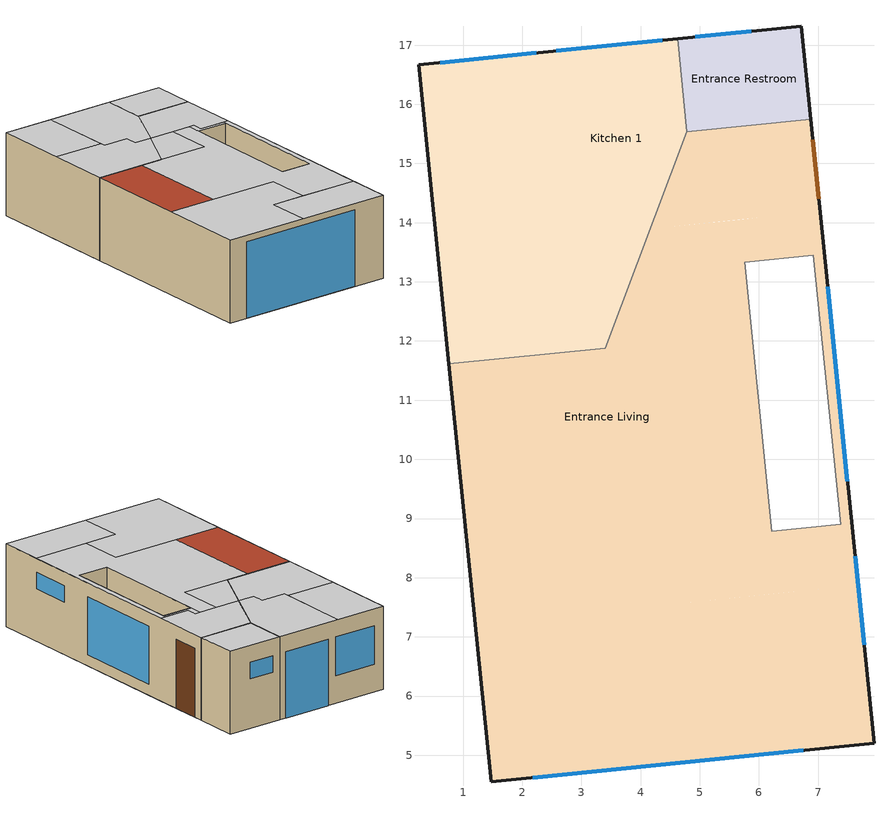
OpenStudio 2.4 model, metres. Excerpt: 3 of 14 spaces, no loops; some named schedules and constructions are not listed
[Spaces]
Entrance Living
 floor to Base Living (Enterance Interior Floor): 6.95,14.98 7.11,13.47 5.76,13.33 5.68,14.05 6.04,14.09 5.96,14.88 z1.27; 5.68,14.05 6.33,7.73 2.95,7.39 2.65,10.31 0.91,10.13 0.76,11.61 3.4,11.88 4.16,13.9 z1.27
 floor to Base Utility (Enterance Interior Floor): 2.65,10.31 3.22,4.72 1.48,4.55 0.91,10.13 z1.27
 floor to Base Child Room (Enterance Interior Floor): 7.67,7.87 7.94,5.2 3.22,4.72 2.95,7.39 z1.27
 floor to Base Mamad (Enterance Interior Floor): 4.78,15.54 6.87,15.75 6.95,14.98 5.96,14.88 6.04,14.09 4.16,13.9 z1.27
 floor to Base Living: 7.11,13.47 7.67,7.87 6.33,7.73 6.22,8.78 7.38,8.9 6.92,13.45 z1.27
 wall outside (Light Steel Frame Exterior Wall): 0.76,11.61 1.48,4.55 7.94,5.2 6.87,15.75 z1.27:4.27
 wall to Entrance Restroom (Light Steel Frame Internal Wall): 6.87,15.75 4.78,15.54 z1.27:4.27
 wall adiabatic (Air Wall): 6.92,13.45 5.76,13.33 / 6.92,13.45 7.38,8.9 6.22,8.78 5.76,13.33 / 4.78,15.54 3.4,11.88 0.76,11.61 z1.27:4.27
 window (Halonit Windows): 7.49,9.63 7.16,12.92 z1.67:3.77; 7.78,6.87 7.62,8.36 z3.17:3.77; 2.17,4.62 6.75,5.08 z1.29:4.05
 door (Exterior Door): 7.01,14.41 6.91,15.4 z1.27:3.77
 ceiling to Boys Room (Enterance Interior Ceiling): 1.48,4.55 4.56,4.86 4.4,6.47 5.64,6.6 5.48,8.19 1.15,7.75 z4.27
 ceiling to Yaels Room (Enterance Interior Ceiling): 7.94,5.2 7.78,6.82 4.4,6.47 4.56,4.86 z4.27
 ceiling to 2nd Living (Enterance Interior Ceiling): 6.92,13.45 6.91,13.56 5.95,13.47 5.91,13.84 5.71,13.82 5.76,13.33 z4.27; 5.64,6.6 7.78,6.82 7.09,13.58 6.91,13.56 7.38,8.9 6.22,8.78 5.71,13.82 5.02,13.75 5.19,12.06 2.55,11.79 2.94,7.93 5.48,8.19 z4.27
 ceiling to Perents (Enterance Interior Ceiling): 7.09,13.58 6.87,15.75 4.78,15.54 4.07,13.66 5.91,13.84 5.95,13.47 z4.27
 ceiling to 2nd Main Bath (Enterance Interior Ceiling): 3.4,11.88 5.19,12.06 5.02,13.75 4.07,13.66 z4.27
 roof outside (2nd Floor Roof Ceiling): 1.15,7.75 2.94,7.93 2.55,11.79 0.76,11.61 z4.27
Entrance Restroom
 floor to Base Mamad (Enterance Interior Floor): 4.62,17.11 6.71,17.32 6.87,15.75 4.78,15.54 z1.27
 wall outside (Light Steel Frame Exterior Wall): 6.87,15.75 6.71,17.32 4.62,17.11 z1.27:4.27
 wall to Kitchen 1 (Light Steel Frame Internal Wall): 4.62,17.11 4.78,15.54 z1.27:4.27
 window (Halonit Windows): 5.87,17.24 4.92,17.14 z3.07:3.67
 ceiling to Perents (Enterance Interior Ceiling): 6.87,15.75 6.71,17.32 4.62,17.11 4.78,15.54 z4.27
Kitchen 1
 floor to Base Living (Enterance Interior Floor): 4.16,13.9 3.4,11.88 0.76,11.61 0.56,13.53 z1.27
 floor to Base Mamad (Enterance Interior Floor): 4.62,17.11 4.78,15.54 4.16,13.9 2.65,13.74 2.34,16.88 z1.27
 floor to Base Bath (Enterance Interior Floor): 2.34,16.88 2.65,13.74 0.56,13.53 0.25,16.67 z1.27
 wall outside (Light Steel Frame Exterior Wall): 4.62,17.11 0.25,16.67 0.76,11.61 z1.27:4.27
 wall adiabatic (Air Wall): 0.76,11.61 3.4,11.88 4.78,15.54 z1.27:4.27
 window (Halonit Windows): 2.24,16.87 0.61,16.7 z2.27:3.67; 4.36,17.08 2.57,16.9 z1.27:3.67
 ceiling to 2nd Main Bath (Enterance Interior Ceiling): 0.76,11.61 3.4,11.88 4.07,13.66 3.42,13.59 3.38,14.04 2.43,13.94 2.41,14.14 0.52,13.95 z4.27
 ceiling to 2nd Perents Bath (Enterance Interior Ceiling): 0.52,13.95 2.41,14.14 2.14,16.86 0.25,16.67 z4.27
 ceiling to Perents (Enterance Interior Ceiling): 3.42,13.59 4.07,13.66 4.78,15.54 4.62,17.11 2.14,16.86 2.43,13.94 3.38,14.04 z4.27
[Schedule:Rule]
Name | Schedule Ruleset | Rule Order | Day Schedule | Apply Saturday | Apply Friday | Date Specification Type | Start Month | Start Day | End Month | End Day | Apply Thursday | Apply Tuesday | Apply Monday | Apply Sunday | Apply Wednesday
BLO  Rule Saturday | Basement Living Occupency | 1 | BLO Saturday | Yes
BLO  Rule Friday in our house | Basement Living Occupency | 2 | BLO Friday in our house |  | Yes | DateRange | 3 | 13 | 3 | 13
BLO  Rule Thersday | Basement Living Occupency | 3 | BLO Thersday |  | No |  |  |  |  |  | Yes
BLO  Rule Tuesday | Basement Living Occupency | 4 | BLO Tuesday |  |  |  |  |  |  |  | No | Yes
BLO  Rule Monday | Basement Living Occupency | 5 | BLO Monday |  |  |  |  |  |  |  |  | No | Yes
BLO  Rule Sunday and Wendsday | Basement Living Occupency | 6 | BLO Sunday and Wendsday | No |  |  |  |  |  |  |  |  |  | Yes | Yes
BLO  Rule Summer DDY | Basement Living Occupency | 7 | BLO Saturday 1 |  | Yes | DateRange | 3 | 27 | 3 | 27
BLO  Rule Friday in our house3 | Basement Living Occupency | 8 | BLO Saturday 2 |  | Yes | DateRange | 4 | 10 | 4 | 10
BLO  Rule Friday in our house4 | Basement Living Occupency | 9 | BLO Saturday 3 |  | Yes | DateRange | 4 | 24 | 4 | 24
BLO  Rule Friday in our house5 | Basement Living Occupency | 10 | BLO Saturday 4 |  | Yes | DateRange | 5 | 8 | 5 | 8
BLO  Rule Friday in our house6 | Basement Living Occupency | 11 | BLO Saturday 5 |  | Yes | DateRange | 5 | 22 | 5 | 22
BLO  Rule Friday in our house7 | Basement Living Occupency | 12 | BLO Saturday 6 |  | Yes | DateRange | 6 | 12 | 6 | 12
BLO  Rule Friday in our house8 | Basement Living Occupency | 13 | BLO Saturday 7 |  | Yes | DateRange | 10 | 2 | 10 | 2
BLO  Rule Friday in our house9 | Basement Living Occupency | 14 | BLO Saturday 8 |  | Yes | DateRange | 10 | 16 | 10 | 16
BLO  Rule Friday in our house10 | Basement Living Occupency | 15 | BLO Saturday 9 |  | Yes | DateRange | 10 | 30 | 10 | 30
ELO Vacance 3 | Basement Room Occupency | 0 | Vacance Day Occ 3 | Yes | Yes | DateRange | 8 | 20 | 8 | 27 | Yes | Yes | Yes | Yes | Yes
BRO  Rule Saturday | Basement Room Occupency | 1 | BRO Saturday | Yes
BRO  Rule Friday in our house | Basement Room Occupency | 2 | BRO Friday in our house |  | Yes | DateRange | 3 | 13 | 3 | 13
BRO  Rule Thersday | Basement Room Occupency | 3 | BRO Thersday |  | No |  |  |  |  |  | Yes
BRO  Rule Tuesday | Basement Room Occupency | 4 | BRO Tuesday |  |  |  |  |  |  |  | No | Yes
BRO  Rule Monday | Basement Room Occupency | 5 | BRO Monday |  |  |  |  |  |  |  |  | No | Yes
BRO  Rule Sunday and Wendsday | Basement Room Occupency | 6 | BRO Sunday and Wendsday | No |  |  |  |  |  |  |  |  |  | Yes | Yes
BRO  Rule Summer DDY | Basement Room Occupency | 7 | BRO Saturday 1 |  | Yes | DateRange | 3 | 27 | 3 | 27
BRO  Rule Friday in our house3 | Basement Room Occupency | 8 | BRO Saturday 2 |  | Yes | DateRange | 4 | 10 | 4 | 10
BRO  Rule Friday in our house4 | Basement Room Occupency | 9 | BRO Saturday 3 |  | Yes | DateRange | 4 | 24 | 4 | 24
BRO  Rule Friday in our house5 | Basement Room Occupency | 10 | BRO Saturday 4 |  | Yes | DateRange | 5 | 8 | 5 | 8
BRO  Rule Friday in our house6 | Basement Room Occupency | 11 | BRO Saturday 5 |  | Yes | DateRange | 5 | 22 | 5 | 22
BRO  Rule Friday in our house7 | Basement Room Occupency | 12 | BRO Saturday 6 |  | Yes | DateRange | 6 | 12 | 6 | 12
BRO  Rule Friday in our house8 | Basement Room Occupency | 13 | BRO Saturday 7 |  | Yes | DateRange | 10 | 2 | 10 | 2
BRO  Rule Friday in our house9 | Basement Room Occupency | 14 | BRO Saturday 8 |  | Yes | DateRange | 10 | 16 | 10 | 16
BRO  Rule Friday in our house10 | Basement Room Occupency | 15 | BRO Saturday 9 |  | Yes | DateRange | 10 | 30 | 10 | 30
ELO Vacance 4 | Boys Room Occupency | 0 | Vacance Day Occ 4 | Yes | Yes | DateRange | 8 | 20 | 8 | 27 | Yes | Yes | Yes | Yes | Yes
BRO  Rule Saturday 1 | Boys Room Occupency | 1 | BRO Saturday 10 | Yes
BRO  Rule Friday in our house 1 | Boys Room Occupency | 2 | BRO Friday in our house 1 |  | Yes | DateRange | 3 | 13 | 3 | 13
BRO  Rule Thersday 1 | Boys Room Occupency | 3 | BRO Thersday 1 |  | No |  |  |  |  |  | Yes
BRO  Rule Tuesday 1 | Boys Room Occupency | 4 | BRO Tuesday 1 |  |  |  |  |  |  |  | No | Yes
BRO  Rule Monday 1 | Boys Room Occupency | 5 | BRO Monday 1 |  |  |  |  |  |  |  |  | No | Yes
BRO  Rule Sunday and Wendsday 1 | Boys Room Occupency | 6 | BRO Sunday and Wendsday 1 | No |  |  |  |  |  |  |  |  |  | Yes | Yes
BRO  Rule Summer DDY 1 | Boys Room Occupency | 7 | BRO Saturday 11 |  | Yes | DateRange | 3 | 27 | 3 | 27
BRO  Rule Friday in our house3 1 | Boys Room Occupency | 8 | BRO Saturday 12 |  | Yes | DateRange | 4 | 10 | 4 | 10
BRO  Rule Friday in our house4 1 | Boys Room Occupency | 9 | BRO Saturday 13 |  | Yes | DateRange | 4 | 24 | 4 | 24
BRO  Rule Friday in our house5 1 | Boys Room Occupency | 10 | BRO Saturday 14 |  | Yes | DateRange | 5 | 8 | 5 | 8
BRO  Rule Friday in our house6 1 | Boys Room Occupency | 11 | BRO Saturday 15 |  | Yes | DateRange | 5 | 22 | 5 | 22
BRO  Rule Friday in our house7 1 | Boys Room Occupency | 12 | BRO Saturday 16 |  | Yes | DateRange | 6 | 12 | 6 | 12
BRO  Rule Friday in our house8 1 | Boys Room Occupency | 13 | BRO Saturday 17 |  | Yes | DateRange | 10 | 2 | 10 | 2
BRO  Rule Friday in our house9 1 | Boys Room Occupency | 14 | BRO Saturday 18 |  | Yes | DateRange | 10 | 16 | 10 | 16
BRO  Rule Friday in our house10 1 | Boys Room Occupency | 15 | BRO Saturday 19 |  | Yes | DateRange | 10 | 30 | 10 | 30
ELO Vacance 5 | Entrance Living Occupency | 0 | Vacance Day Occ 5 | Yes | Yes | DateRange | 8 | 20 | 8 | 27 | Yes | Yes | Yes | Yes | Yes
ELO  Rule Saturday | Entrance Living Occupency | 1 | ELO Saturday | Yes
ELO  Rule Friday AOH | Entrance Living Occupency | 2 | ELO Friday AOH |  | Yes | DateRange | 3 | 13 | 3 | 13
ELO  Rule Thursday | Entrance Living Occupency | 3 | ELO Thursday |  | No |  |  |  |  |  | Yes
ELO  Rule Tuesday | Entrance Living Occupency | 4 | ELO Tuesday |  |  |  |  |  |  |  | No | Yes
ELO  Rule Monday | Entrance Living Occupency | 5 | ELO Monday |  |  |  |  |  |  |  |  | No | Yes
ELO  Rule Sun & Wend | Entrance Living Occupency | 6 | ELO Sun & Wend | No |  |  |  |  |  |  |  |  |  | Yes | Yes
ELO  Rule Summer DDY | Entrance Living Occupency | 7 | ELO Saturday 1 |  | Yes | DateRange | 3 | 27 | 3 | 27
ELO  Rule Friday AOH3 | Entrance Living Occupency | 8 | ELO Saturday 2 |  | Yes | DateRange | 4 | 10 | 4 | 10
ELO  Rule Friday AOH4 | Entrance Living Occupency | 9 | ELO Saturday 3 |  | Yes | DateRange | 4 | 24 | 4 | 24
ELO  Rule Friday AOH5 | Entrance Living Occupency | 10 | ELO Saturday 4 |  | Yes | DateRange | 5 | 8 | 5 | 8
ELO  Rule Friday AOH6 | Entrance Living Occupency | 11 | ELO Saturday 5 |  | Yes | DateRange | 5 | 22 | 5 | 22
ELO  Rule Friday AOH7 | Entrance Living Occupency | 12 | ELO Saturday 6 |  | Yes | DateRange | 6 | 12 | 6 | 12
ELO  Rule Friday AOH8 | Entrance Living Occupency | 13 | ELO Saturday 7 |  | Yes | DateRange | 10 | 2 | 10 | 2
ELO  Rule Friday AOH9 | Entrance Living Occupency | 14 | ELO Saturday 8 |  | Yes | DateRange | 10 | 16 | 10 | 16
ELO  Rule Friday AOH10 | Entrance Living Occupency | 15 | ELO Saturday 9 |  | Yes | DateRange | 10 | 30 | 10 | 30
ELO Vacance 6 | Kitchen Occupency | 0 | Vacance Day Occ 6 | Yes | Yes | DateRange | 8 | 20 | 8 | 27 | Yes | Yes | Yes | Yes | Yes
KO  Rule Saturday | Kitchen Occupency | 1 | KO Saturday | Yes
KO  Rule Friday in our house | Kitchen Occupency | 2 | KO Friday in our house |  | Yes | DateRange | 3 | 13 | 3 | 13
KO  Rule Thersday | Kitchen Occupency | 3 | KO Thersday |  | No |  |  |  |  |  | Yes
KO  Rule Tuesday | Kitchen Occupency | 4 | KO Tuesday |  |  |  |  |  |  |  | No | Yes
KO  Rule Monday | Kitchen Occupency | 5 | KO Monday |  |  |  |  |  |  |  |  | No | Yes
KO  Rule Sunday and Wendsday | Kitchen Occupency | 6 | KO Sunday and Wendsday | No |  |  |  |  |  |  |  |  |  | Yes | Yes
KO  Rule Summer DDY | Kitchen Occupency | 7 | KO Saturday 1 |  | Yes | DateRange | 3 | 27 | 3 | 27
KO  Rule Friday in our house3 | Kitchen Occupency | 8 | KO Saturday 2 |  | Yes | DateRange | 4 | 10 | 4 | 10
KO  Rule Friday in our house4 | Kitchen Occupency | 9 | KO Saturday 3 |  | Yes | DateRange | 4 | 24 | 4 | 24
KO  Rule Friday in our house5 | Kitchen Occupency | 10 | KO Saturday 4 |  | Yes | DateRange | 5 | 8 | 5 | 8
KO  Rule Friday in our house6 | Kitchen Occupency | 11 | KO Saturday 5 |  | Yes | DateRange | 5 | 22 | 5 | 22
KO  Rule Friday in our house7 | Kitchen Occupency | 12 | KO Saturday 6 |  | Yes | DateRange | 6 | 12 | 6 | 12
KO  Rule Friday in our house8 | Kitchen Occupency | 13 | KO Saturday 7 |  | Yes | DateRange | 10 | 2 | 10 | 2
KO  Rule Friday in our house9 | Kitchen Occupency | 14 | KO Saturday 8 |  | Yes | DateRange | 10 | 16 | 10 | 16
KO  Rule Friday in our house10 | Kitchen Occupency | 15 | KO Saturday 9 |  | Yes | DateRange | 10 | 30 | 10 | 30
ELO Vacance 7 | Main Bath Occupency | 0 | Vacance Day Occ 7 | Yes | Yes | DateRange | 8 | 20 | 8 | 27 | Yes | Yes | Yes | Yes | Yes
MBO  Rule Saturday | Main Bath Occupency | 1 | MBO Saturday | Yes
MBO  Rule Friday in our house | Main Bath Occupency | 2 | MBO Friday in our house |  | Yes | DateRange | 3 | 13 | 3 | 13
MBO  Rule Thersday | Main Bath Occupency | 3 | MBO Thersday |  | No |  |  |  |  |  | Yes
MBO  Rule Tuesday | Main Bath Occupency | 4 | MBO Tuesday |  |  |  |  |  |  |  | No | Yes
MBO  Rule Monday | Main Bath Occupency | 5 | MBO Monday |  |  |  |  |  |  |  |  | No | Yes
MBO  Rule Sunday and Wendsday | Main Bath Occupency | 6 | MBO Sunday and Wendsday | No |  |  |  |  |  |  |  |  |  | Yes | Yes
MBO  Rule Summer DDY | Main Bath Occupency | 7 | MBO Saturday 1 |  | Yes | DateRange | 3 | 27 | 3 | 27
MBO  Rule Friday in our house3 | Main Bath Occupency | 8 | MBO Saturday 2 |  | Yes | DateRange | 4 | 10 | 4 | 10
MBO  Rule Friday in our house4 | Main Bath Occupency | 9 | MBO Saturday 3 |  | Yes | DateRange | 4 | 24 | 4 | 24
MBO  Rule Friday in our house5 | Main Bath Occupency | 10 | MBO Saturday 4 |  | Yes | DateRange | 5 | 8 | 5 | 8
MBO  Rule Friday in our house6 | Main Bath Occupency | 11 | MBO Saturday 5 |  | Yes | DateRange | 5 | 22 | 5 | 22
MBO  Rule Friday in our house7 | Main Bath Occupency | 12 | MBO Saturday 6 |  | Yes | DateRange | 6 | 12 | 6 | 12
MBO  Rule Friday in our house8 | Main Bath Occupency | 13 | MBO Saturday 7 |  | Yes | DateRange | 10 | 2 | 10 | 2
MBO  Rule Friday in our house9 | Main Bath Occupency | 14 | MBO Saturday 8 |  | Yes | DateRange | 10 | 16 | 10 | 16
MBO  Rule Friday in our house10 | Main Bath Occupency | 15 | MBO Saturday 9 |  | Yes | DateRange | 10 | 30 | 10 | 30
ELO Vacance 8 | Mamad Occupency | 0 | Vacance Day Occ 8 | Yes | Yes | DateRange | 8 | 20 | 8 | 27 | Yes | Yes | Yes | Yes | Yes
MO  Rule Saturday | Mamad Occupency | 1 | MO Saturday | Yes
MO  Rule Friday in our house | Mamad Occupency | 2 | MO Friday in our house |  | Yes | DateRange | 3 | 13 | 3 | 13
MO  Rule Thersday | Mamad Occupency | 3 | MO Thersday |  | No |  |  |  |  |  | Yes
MO  Rule Tuesday | Mamad Occupency | 4 | MO Tuesday |  |  |  |  |  |  |  | No | Yes
MO  Rule Monday | Mamad Occupency | 5 | MO Monday |  |  |  |  |  |  |  |  | No | Yes
MO  Rule Sunday and Wendsday | Mamad Occupency | 6 | MO Sunday and Wendsday | No |  |  |  |  |  |  |  |  |  | Yes | Yes
MO  Rule Summer DDY | Mamad Occupency | 7 | MO Saturday 1 |  | Yes | DateRange | 3 | 27 | 3 | 27
MO  Rule Friday in our house3 | Mamad Occupency | 8 | MO Saturday 2 |  | Yes | DateRange | 4 | 10 | 4 | 10
MO  Rule Friday in our house4 | Mamad Occupency | 9 | MO Saturday 3 |  | Yes | DateRange | 4 | 24 | 4 | 24
MO  Rule Friday in our house5 | Mamad Occupency | 10 | MO Saturday 4 |  | Yes | DateRange | 5 | 8 | 5 | 8
MO  Rule Friday in our house6 | Mamad Occupency | 11 | MO Saturday 5 |  | Yes | DateRange | 5 | 22 | 5 | 22
MO  Rule Friday in our house7 | Mamad Occupency | 12 | MO Saturday 6 |  | Yes | DateRange | 6 | 12 | 6 | 12
MO  Rule Friday in our house8 | Mamad Occupency | 13 | MO Saturday 7 |  | Yes | DateRange | 10 | 2 | 10 | 2
MO  Rule Friday in our house9 | Mamad Occupency | 14 | MO Saturday 8 |  | Yes | DateRange | 10 | 16 | 10 | 16
MO  Rule Friday in our house10 | Mamad Occupency | 15 | MO Saturday 9 |  | Yes | DateRange | 10 | 30 | 10 | 30
ELO Vacance 9 | Parents Bath Occupency | 0 | Vacance Day Occ 9 | Yes | Yes | DateRange | 8 | 20 | 8 | 27 | Yes | Yes | Yes | Yes | Yes
PBO  Rule Saturday | Parents Bath Occupency | 1 | PBO Saturday | Yes
PBO  Rule Friday in our house | Parents Bath Occupency | 2 | PBO Friday in our house |  | Yes | DateRange | 3 | 13 | 3 | 13
PBO  Rule Thersday | Parents Bath Occupency | 3 | PBO Thersday |  | No |  |  |  |  |  | Yes
PBO  Rule Tuesday | Parents Bath Occupency | 4 | PBO Tuesday |  |  |  |  |  |  |  | No | Yes
PBO  Rule Monday | Parents Bath Occupency | 5 | PBO Monday |  |  |  |  |  |  |  |  | No | Yes
PBO  Rule Sunday and Wendsday | Parents Bath Occupency | 6 | PBO Sunday and Wendsday | No |  |  |  |  |  |  |  |  |  | Yes | Yes
PBO  Rule Summer DDY | Parents Bath Occupency | 7 | PBO Saturday 1 |  | Yes | DateRange | 3 | 27 | 3 | 27
PBO  Rule Friday in our house3 | Parents Bath Occupency | 8 | PBO Saturday 2 |  | Yes | DateRange | 4 | 10 | 4 | 10
PBO  Rule Friday in our house4 | Parents Bath Occupency | 9 | PBO Saturday 3 |  | Yes | DateRange | 4 | 24 | 4 | 24
PBO  Rule Friday in our house5 | Parents Bath Occupency | 10 | PBO Saturday 4 |  | Yes | DateRange | 5 | 8 | 5 | 8
PBO  Rule Friday in our house6 | Parents Bath Occupency | 11 | PBO Saturday 5 |  | Yes | DateRange | 5 | 22 | 5 | 22
PBO  Rule Friday in our house7 | Parents Bath Occupency | 12 | PBO Saturday 6 |  | Yes | DateRange | 6 | 12 | 6 | 12
PBO  Rule Friday in our house8 | Parents Bath Occupency | 13 | PBO Saturday 7 |  | Yes | DateRange | 10 | 2 | 10 | 2
PBO  Rule Friday in our house9 | Parents Bath Occupency | 14 | PBO Saturday 8 |  | Yes | DateRange | 10 | 16 | 10 | 16
PBO  Rule Friday in our house10 | Parents Bath Occupency | 15 | PBO Saturday 9 |  | Yes | DateRange | 10 | 30 | 10 | 30
ELO Vacance 10 | Parents Room Occupency | 0 | Vacance Day Occ 10 | Yes | Yes | DateRange | 8 | 20 | 8 | 27 | Yes | Yes | Yes | Yes | Yes
PRO  Rule Saturday | Parents Room Occupency | 1 | PRO Saturday | Yes
PRO  Rule Friday in our house | Parents Room Occupency | 2 | PRO Friday in our house |  | Yes | DateRange | 3 | 13 | 3 | 13
PRO  Rule Thersday | Parents Room Occupency | 3 | PRO Thersday |  | No |  |  |  |  |  | Yes
PRO  Rule Tuesday | Parents Room Occupency | 4 | PRO Tuesday |  |  |  |  |  |  |  | No | Yes
PRO  Rule Monday | Parents Room Occupency | 5 | PRO Monday |  |  |  |  |  |  |  |  | No | Yes
PRO  Rule Sunday and Wendsday | Parents Room Occupency | 6 | PRO Sunday and Wendsday | No |  |  |  |  |  |  |  |  |  | Yes | Yes
PRO  Rule Summer DDY | Parents Room Occupency | 7 | PRO Saturday 1 |  | Yes | DateRange | 3 | 27 | 3 | 27
PRO  Rule Friday in our house3 | Parents Room Occupency | 8 | PRO Saturday 2 |  | Yes | DateRange | 4 | 10 | 4 | 10
PRO  Rule Friday in our house4 | Parents Room Occupency | 9 | PRO Saturday 3 |  | Yes | DateRange | 4 | 24 | 4 | 24
PRO  Rule Friday in our house5 | Parents Room Occupency | 10 | PRO Saturday 4 |  | Yes | DateRange | 5 | 8 | 5 | 8
PRO  Rule Friday in our house6 | Parents Room Occupency | 11 | PRO Saturday 5 |  | Yes | DateRange | 5 | 22 | 5 | 22
PRO  Rule Friday in our house7 | Parents Room Occupency | 12 | PRO Saturday 6 |  | Yes | DateRange | 6 | 12 | 6 | 12
PRO  Rule Friday in our house8 | Parents Room Occupency | 13 | PRO Saturday 7 |  | Yes | DateRange | 10 | 2 | 10 | 2
PRO  Rule Friday in our house9 | Parents Room Occupency | 14 | PRO Saturday 8 |  | Yes | DateRange | 10 | 16 | 10 | 16
PRO  Rule Friday in our house10 | Parents Room Occupency | 15 | PRO Saturday 9 |  | Yes | DateRange | 10 | 30 | 10 | 30
ELO Vacance 11 | Restroom Occupency | 0 | Vacance Day Occ 11 | Yes | Yes | DateRange | 8 | 20 | 8 | 27 | Yes | Yes | Yes | Yes | Yes
RO  Rule Saturday | Restroom Occupency | 1 | RO Saturday | Yes
RO  Rule Friday in our house | Restroom Occupency | 2 | RO Friday in our house |  | Yes | DateRange | 3 | 13 | 3 | 13
RO  Rule Thersday | Restroom Occupency | 3 | RO Thersday |  | No |  |  |  |  |  | Yes
RO  Rule Tuesday | Restroom Occupency | 4 | RO Tuesday |  |  |  |  |  |  |  | No | Yes
RO  Rule Monday | Restroom Occupency | 5 | RO Monday |  |  |  |  |  |  |  |  | No | Yes
RO  Rule Sunday and Wendsday | Restroom Occupency | 6 | RO Sunday and Wendsday | No |  |  |  |  |  |  |  |  |  | Yes | Yes
RO  Rule Summer DDY | Restroom Occupency | 7 | RO Saturday 1 |  | Yes | DateRange | 3 | 27 | 3 | 27
RO  Rule Friday in our house3 | Restroom Occupency | 8 | RO Saturday 2 |  | Yes | DateRange | 4 | 10 | 4 | 10
RO  Rule Friday in our house4 | Restroom Occupency | 9 | RO Saturday 3 |  | Yes | DateRange | 4 | 24 | 4 | 24
RO  Rule Friday in our house5 | Restroom Occupency | 10 | RO Saturday 4 |  | Yes | DateRange | 5 | 8 | 5 | 8
RO  Rule Friday in our house6 | Restroom Occupency | 11 | RO Saturday 5 |  | Yes | DateRange | 5 | 22 | 5 | 22
RO  Rule Friday in our house7 | Restroom Occupency | 12 | RO Saturday 6 |  | Yes | DateRange | 6 | 12 | 6 | 12
RO  Rule Friday in our house8 | Restroom Occupency | 13 | RO Saturday 7 |  | Yes | DateRange | 10 | 2 | 10 | 2
RO  Rule Friday in our house9 | Restroom Occupency | 14 | RO Saturday 8 |  | Yes | DateRange | 10 | 16 | 10 | 16
RO  Rule Friday in our house10 | Restroom Occupency | 15 | RO Saturday 9 |  | Yes | DateRange | 10 | 30 | 10 | 30
ELO Vacance 12 | Utility Occupency | 0 | Vacance Day Occ 12 | Yes | Yes | DateRange | 8 | 20 | 8 | 27 | Yes | Yes | Yes | Yes | Yes
UO  Rule Saturday | Utility Occupency | 1 | UO Saturday | Yes
UO  Rule Friday in our house | Utility Occupency | 2 | UO Friday in our house |  | Yes | DateRange | 3 | 13 | 3 | 13
UO  Rule Thersday | Utility Occupency | 3 | UO Thersday |  | No |  |  |  |  |  | Yes
UO  Rule Tuesday | Utility Occupency | 4 | UO Tuesday |  |  |  |  |  |  |  | No | Yes
UO  Rule Monday | Utility Occupency | 5 | UO Monday |  |  |  |  |  |  |  |  | No | Yes
UO  Rule Sunday and Wendsday | Utility Occupency | 6 | UO Sunday and Wendsday | No |  |  |  |  |  |  |  |  |  | Yes | Yes
UO  Rule Summer DDY | Utility Occupency | 7 | UO Saturday 1 |  | Yes | DateRange | 3 | 27 | 3 | 27
UO  Rule Friday in our house3 | Utility Occupency | 8 | UO Saturday 2 |  | Yes | DateRange | 4 | 10 | 4 | 10
UO  Rule Friday in our house4 | Utility Occupency | 9 | UO Saturday 3 |  | Yes | DateRange | 4 | 24 | 4 | 24
UO  Rule Friday in our house5 | Utility Occupency | 10 | UO Saturday 4 |  | Yes | DateRange | 5 | 8 | 5 | 8
UO  Rule Friday in our house6 | Utility Occupency | 11 | UO Saturday 5 |  | Yes | DateRange | 5 | 22 | 5 | 22
UO  Rule Friday in our house7 | Utility Occupency | 12 | UO Saturday 6 |  | Yes | DateRange | 6 | 12 | 6 | 12
UO  Rule Friday in our house8 | Utility Occupency | 13 | UO Saturday 7 |  | Yes | DateRange | 10 | 2 | 10 | 2
UO  Rule Friday in our house9 | Utility Occupency | 14 | UO Saturday 8 |  | Yes | DateRange | 10 | 16 | 10 | 16
UO  Rule Friday in our house10 | Utility Occupency | 15 | UO Saturday 9 |  | Yes | DateRange | 10 | 30 | 10 | 30
ELO Vacance 13 | Yaels Room Occupency | 0 | Vacance Day Occ 13 | Yes | Yes | DateRange | 8 | 20 | 8 | 27 | Yes | Yes | Yes | Yes | Yes
YRO  Rule Saturday | Yaels Room Occupency | 1 | YRO Saturday | Yes
YRO  Rule Friday in our house | Yaels Room Occupency | 2 | YRO Friday in our house |  | Yes | DateRange | 3 | 13 | 3 | 13
YRO  Rule Thersday | Yaels Room Occupency | 3 | YRO Thersday |  | No |  |  |  |  |  | Yes
YRO  Rule Tuesday | Yaels Room Occupency | 4 | YRO Tuesday |  |  |  |  |  |  |  | No | Yes
YRO  Rule Monday | Yaels Room Occupency | 5 | YRO Monday |  |  |  |  |  |  |  |  | No | Yes
YRO  Rule Sunday and Wendsday | Yaels Room Occupency | 6 | YRO Sunday and Wendsday | No |  |  |  |  |  |  |  |  |  | Yes | Yes
YRO  Rule Summer DDY | Yaels Room Occupency | 7 | YRO Saturday 1 |  | Yes | DateRange | 3 | 27 | 3 | 27
YRO  Rule Friday in our house3 | Yaels Room Occupency | 8 | YRO Saturday 2 |  | Yes | DateRange | 4 | 10 | 4 | 10
YRO  Rule Friday in our house4 | Yaels Room Occupency | 9 | YRO Saturday 3 |  | Yes | DateRange | 4 | 24 | 4 | 24
YRO  Rule Friday in our house5 | Yaels Room Occupency | 10 | YRO Saturday 4 |  | Yes | DateRange | 5 | 8 | 5 | 8
YRO  Rule Friday in our house6 | Yaels Room Occupency | 11 | YRO Saturday 5 |  | Yes | DateRange | 5 | 22 | 5 | 22
YRO  Rule Friday in our house7 | Yaels Room Occupency | 12 | YRO Saturday 6 |  | Yes | DateRange | 6 | 12 | 6 | 12
YRO  Rule Friday in our house8 | Yaels Room Occupency | 13 | YRO Saturday 7 |  | Yes | DateRange | 10 | 2 | 10 | 2
YRO  Rule Friday in our house9 | Yaels Room Occupency | 14 | YRO Saturday 8 |  | Yes | DateRange | 10 | 16 | 10 | 16
YRO  Rule Friday in our house10 | Yaels Room Occupency | 15 | YRO Saturday 9 |  | Yes | DateRange | 10 | 30 | 10 | 30
Schedule Rule 1 | Main Cloth Washer | 0 | Schedule Day 15 |  |  |  |  |  |  |  | Yes |  |  |  | Yes
Schedule Rule 2 | Main Cloth dryer | 0 | Schedule Day 22 |  |  |  |  |  |  |  | Yes |  |  |  | Yes
Schedule Rule 3 | Cell Phone Charging at night | 0 | Schedule Day 25 | Yes | Yes |  |  |  |  |  | Yes | Yes | Yes | Yes | Yes
ELO Vacance 14 | 2nd Living TV Usage | 0 | Vacance Day Usg | Yes | Yes | DateRange | 8 | 20 | 8 | 27 | Yes | Yes | Yes | Yes | Yes
2LT Rule Saturday | 2nd Living TV Usage | 1 | 2LTO Saturday | Yes
2LT Rule Friday in our house | 2nd Living TV Usage | 2 | 2LTO Friday in our house |  | Yes | DateRange | 3 | 13 | 3 | 13
2LT Rule Thersday | 2nd Living TV Usage | 3 | 2LTO Thersday |  | No |  |  |  |  |  | Yes
2LT Rule Tuesday | 2nd Living TV Usage | 4 | 2LTO Tuesday |  |  |  |  |  |  |  | No | Yes
2LT Rule Monday | 2nd Living TV Usage | 5 | 2LTO Monday |  |  |  |  |  |  |  |  | No | Yes
2LT Rule Sunday and Wendsday | 2nd Living TV Usage | 6 | 2LTO Sunday and Wendsday | No |  |  |  |  |  |  |  |  |  | Yes | Yes
2LT Rule Saturday 1 | 2nd Living TV Usage | 7 | 2LTO Saturday 1 | Yes
2LT Rule Friday in our house1 | 2nd Living TV Usage | 8 | 2LTO Saturday 2 |  | Yes | DateRange | 3 | 27 | 3 | 27
2LT Rule Friday in our house2 | 2nd Living TV Usage | 9 | 2LTO Saturday 3 |  | Yes | DateRange | 4 | 10 | 4 | 10
2LT Rule Friday in our house3 | 2nd Living TV Usage | 10 | 2LTO Saturday 4 |  | Yes | DateRange | 4 | 24 | 4 | 24
2LT Rule Friday in our house4 | 2nd Living TV Usage | 11 | 2LTO Saturday 5 |  | Yes | DateRange | 5 | 8 | 5 | 8
2LT Rule Friday in our house5 | 2nd Living TV Usage | 12 | 2LTO Saturday 6 |  | Yes | DateRange | 5 | 22 | 5 | 22
2LT Rule Friday in our house6 | 2nd Living TV Usage | 13 | 2LTO Saturday 7 |  | Yes | DateRange | 6 | 12 | 6 | 12
2LT Rule Friday in our house7 | 2nd Living TV Usage | 14 | 2LTO Saturday 8 |  | Yes | DateRange | 10 | 2 | 10 | 2
2LT Rule Friday in our house8 | 2nd Living TV Usage | 15 | 2LTO Saturday 9 |  | Yes | DateRange | 10 | 16 | 10 | 16
ELO Vacance 15 | 2nd Bath Hair Dryer Usage | 0 | Vacance Day Usg 1 | Yes | Yes | DateRange | 8 | 20 | 8 | 27 | Yes | Yes | Yes | Yes | Yes
2BHD Rule Saturday | 2nd Bath Hair Dryer Usage | 1 | 2BHDO Saturday | Yes
2BHD Rule Friday in our house | 2nd Bath Hair Dryer Usage | 2 | 2BHDO Friday in our house |  | Yes | DateRange | 3 | 13 | 3 | 13
2BHD Rule Thersday | 2nd Bath Hair Dryer Usage | 3 | 2BHDO Thersday |  | No |  |  |  |  |  | Yes
2BHD Rule Tuesday | 2nd Bath Hair Dryer Usage | 4 | 2BHDO Tuesday |  |  |  |  |  |  |  | No | Yes
2BHD Rule Monday | 2nd Bath Hair Dryer Usage | 5 | 2BHDO Monday |  |  |  |  |  |  |  |  | No | Yes
2BHD Rule Sunday and Wendsday | 2nd Bath Hair Dryer Usage | 6 | 2BHDO Sunday and Wendsday | No |  |  |  |  |  |  |  |  |  | Yes | Yes
2BHD Rule Saturday 1 | 2nd Bath Hair Dryer Usage | 7 | 2BHDO Saturday 1 | Yes
2BHD Rule Friday in our house1 | 2nd Bath Hair Dryer Usage | 8 | 2BHDO Saturday 2 |  | Yes | DateRange | 3 | 27 | 3 | 27
2BHD Rule Friday in our house2 | 2nd Bath Hair Dryer Usage | 9 | 2BHDO Saturday 3 |  | Yes | DateRange | 4 | 10 | 4 | 10
2BHD Rule Friday in our house3 | 2nd Bath Hair Dryer Usage | 10 | 2BHDO Saturday 4 |  | Yes | DateRange | 4 | 24 | 4 | 24
2BHD Rule Friday in our house4 | 2nd Bath Hair Dryer Usage | 11 | 2BHDO Saturday 5 |  | Yes | DateRange | 5 | 8 | 5 | 8
2BHD Rule Friday in our house5 | 2nd Bath Hair Dryer Usage | 12 | 2BHDO Saturday 6 |  | Yes | DateRange | 5 | 22 | 5 | 22
2BHD Rule Friday in our house6 | 2nd Bath Hair Dryer Usage | 13 | 2BHDO Saturday 7 |  | Yes | DateRange | 6 | 12 | 6 | 12
2BHD Rule Friday in our house7 | 2nd Bath Hair Dryer Usage | 14 | 2BHDO Saturday 8 |  | Yes | DateRange | 10 | 2 | 10 | 2
2BHD Rule Friday in our house8 | 2nd Bath Hair Dryer Usage | 15 | 2BHDO Saturday 9 |  | Yes | DateRange | 10 | 16 | 10 | 16
ELO Vacance 16 | 2nd Living Dcomp Usage | 0 | Vacance Day Usg 2 | Yes | Yes | DateRange | 8 | 20 | 8 | 27 | Yes | Yes | Yes | Yes | Yes
2LD Rule Saturday | 2nd Living Dcomp Usage | 1 | 2LDO Saturday | Yes
2LD Rule Friday in our house | 2nd Living Dcomp Usage | 2 | 2LDO Friday in our house |  | Yes | DateRange | 3 | 13 | 3 | 13
2LD Rule Thersday | 2nd Living Dcomp Usage | 3 | 2LDO Thersday |  | No |  |  |  |  |  | Yes
2LD Rule Tuesday | 2nd Living Dcomp Usage | 4 | 2LDO Tuesday |  |  |  |  |  |  |  | No | Yes
2LD Rule Monday | 2nd Living Dcomp Usage | 5 | 2LDO Monday |  |  |  |  |  |  |  |  | No | Yes
2LD Rule Sunday and Wendsday | 2nd Living Dcomp Usage | 6 | 2LDO Sunday and Wendsday | No |  |  |  |  |  |  |  |  |  | Yes | Yes
2LD Rule Saturday 1 | 2nd Living Dcomp Usage | 7 | 2LDO Saturday 1 | Yes
2LD Rule Friday in our house1 | 2nd Living Dcomp Usage | 8 | 2LDO Saturday 2 |  | Yes | DateRange | 3 | 27 | 3 | 27
2LD Rule Friday in our house2 | 2nd Living Dcomp Usage | 9 | 2LDO Saturday 3 |  | Yes | DateRange | 4 | 10 | 4 | 10
2LD Rule Friday in our house3 | 2nd Living Dcomp Usage | 10 | 2LDO Saturday 4 |  | Yes | DateRange | 4 | 24 | 4 | 24
2LD Rule Friday in our house4 | 2nd Living Dcomp Usage | 11 | 2LDO Saturday 5 |  | Yes | DateRange | 5 | 8 | 5 | 8
2LD Rule Friday in our house5 | 2nd Living Dcomp Usage | 12 | 2LDO Saturday 6 |  | Yes | DateRange | 5 | 22 | 5 | 22
2LD Rule Friday in our house6 | 2nd Living Dcomp Usage | 13 | 2LDO Saturday 7 |  | Yes | DateRange | 6 | 12 | 6 | 12
2LD Rule Friday in our house7 | 2nd Living Dcomp Usage | 14 | 2LDO Saturday 8 |  | Yes | DateRange | 10 | 2 | 10 | 2
2LD Rule Friday in our house8 | 2nd Living Dcomp Usage | 15 | 2LDO Saturday 9 |  | Yes | DateRange | 10 | 16 | 10 | 16
ELO Vacance 17 | 2nd Living Light Usage | 0 | Vacance Day Usg 3 | Yes | Yes | DateRange | 8 | 20 | 8 | 27 | Yes | Yes | Yes | Yes | Yes
2LL Rule Saturday | 2nd Living Light Usage | 1 | 2LLO Saturday | Yes
2LL Rule Friday in our house | 2nd Living Light Usage | 2 | 2LLO Friday in our house |  | Yes | DateRange | 3 | 13 | 3 | 13
2LL Rule Thersday | 2nd Living Light Usage | 3 | 2LLO Thersday |  | No |  |  |  |  |  | Yes
2LL Rule Tuesday | 2nd Living Light Usage | 4 | 2LLO Tuesday |  |  |  |  |  |  |  | No | Yes
2LL Rule Monday | 2nd Living Light Usage | 5 | 2LLO Monday |  |  |  |  |  |  |  |  | No | Yes
2LL Rule Sunday and Wendsday | 2nd Living Light Usage | 6 | 2LLO Sunday and Wendsday | No |  |  |  |  |  |  |  |  |  | Yes | Yes
2LL Rule Saturday 1 | 2nd Living Light Usage | 7 | 2LLO Saturday 1 | Yes
2LL Rule Friday in our house1 | 2nd Living Light Usage | 8 | 2LLO Saturday 2 |  | Yes | DateRange | 3 | 27 | 3 | 27
2LL Rule Friday in our house2 | 2nd Living Light Usage | 9 | 2LLO Saturday 3 |  | Yes | DateRange | 4 | 10 | 4 | 10
2LL Rule Friday in our house3 | 2nd Living Light Usage | 10 | 2LLO Saturday 4 |  | Yes | DateRange | 4 | 24 | 4 | 24
2LL Rule Friday in our house4 | 2nd Living Light Usage | 11 | 2LLO Saturday 5 |  | Yes | DateRange | 5 | 8 | 5 | 8
2LL Rule Friday in our house5 | 2nd Living Light Usage | 12 | 2LLO Saturday 6 |  | Yes | DateRange | 5 | 22 | 5 | 22
2LL Rule Friday in our house6 | 2nd Living Light Usage | 13 | 2LLO Saturday 7 |  | Yes | DateRange | 6 | 12 | 6 | 12
2LL Rule Friday in our house7 | 2nd Living Light Usage | 14 | 2LLO Saturday 8 |  | Yes | DateRange | 10 | 2 | 10 | 2
2LL Rule Friday in our house8 | 2nd Living Light Usage | 15 | 2LLO Saturday 9 |  | Yes | DateRange | 10 | 16 | 10 | 16
ELO Vacance 18 | Base Bath Usage | 0 | Vacance Day Usg 4 | Yes | Yes | DateRange | 8 | 20 | 8 | 27 | Yes | Yes | Yes | Yes | Yes
BB Rule Saturday | Base Bath Usage | 1 | BBO Saturday 10 | Yes
BB Rule Friday in our house | Base Bath Usage | 2 | BBO Friday in our house 1 |  | Yes | DateRange | 3 | 13 | 3 | 13
BB Rule Thersday | Base Bath Usage | 3 | BBO Thersday 1 |  | No |  |  |  |  |  | Yes
BB Rule Tuesday | Base Bath Usage | 4 | BBO Tuesday 1 |  |  |  |  |  |  |  | No | Yes
BB Rule Monday | Base Bath Usage | 5 | BBO Monday 1 |  |  |  |  |  |  |  |  | No | Yes
BB Rule Sunday and Wendsday | Base Bath Usage | 6 | BBO Sunday and Wendsday 1 | No |  |  |  |  |  |  |  |  |  | Yes | Yes
BB Rule Saturday 1 | Base Bath Usage | 7 | BBO Saturday 11 | Yes
BB Rule Friday in our house1 | Base Bath Usage | 8 | BBO Saturday 12 |  | Yes | DateRange | 3 | 27 | 3 | 27
BB Rule Friday in our house2 | Base Bath Usage | 9 | BBO Saturday 13 |  | Yes | DateRange | 4 | 10 | 4 | 10
BB Rule Friday in our house3 | Base Bath Usage | 10 | BBO Saturday 14 |  | Yes | DateRange | 4 | 24 | 4 | 24
BB Rule Friday in our house4 | Base Bath Usage | 11 | BBO Saturday 15 |  | Yes | DateRange | 5 | 8 | 5 | 8
BB Rule Friday in our house5 | Base Bath Usage | 12 | BBO Saturday 16 |  | Yes | DateRange | 5 | 22 | 5 | 22
BB Rule Friday in our house6 | Base Bath Usage | 13 | BBO Saturday 17 |  | Yes | DateRange | 6 | 12 | 6 | 12
BB Rule Friday in our house7 | Base Bath Usage | 14 | BBO Saturday 18 |  | Yes | DateRange | 10 | 2 | 10 | 2
BB Rule Friday in our house8 | Base Bath Usage | 15 | BBO Saturday 19 |  | Yes | DateRange | 10 | 16 | 10 | 16
ELO Vacance 19 | Base Living Lights Usage | 0 | Vacance Day Usg 5 | Yes | Yes | DateRange | 8 | 20 | 8 | 27 | Yes | Yes | Yes | Yes | Yes
BLL Rule Saturday | Base Living Lights Usage | 1 | BLLO Saturday | Yes
BLL Rule Friday in our house | Base Living Lights Usage | 2 | BLLO Friday in our house |  | Yes | DateRange | 3 | 13 | 3 | 13
BLL Rule Thersday | Base Living Lights Usage | 3 | BLLO Thersday |  | No |  |  |  |  |  | Yes
BLL Rule Tuesday | Base Living Lights Usage | 4 | BLLO Tuesday |  |  |  |  |  |  |  | No | Yes
BLL Rule Monday | Base Living Lights Usage | 5 | BLLO Monday |  |  |  |  |  |  |  |  | No | Yes
BLL Rule Sunday and Wendsday | Base Living Lights Usage | 6 | BLLO Sunday and Wendsday | No |  |  |  |  |  |  |  |  |  | Yes | Yes
BLL Rule Saturday 1 | Base Living Lights Usage | 7 | BLLO Saturday 1 | Yes
BLL Rule Friday in our house1 | Base Living Lights Usage | 8 | BLLO Saturday 2 |  | Yes | DateRange | 3 | 27 | 3 | 27
BLL Rule Friday in our house2 | Base Living Lights Usage | 9 | BLLO Saturday 3 |  | Yes | DateRange | 4 | 10 | 4 | 10
BLL Rule Friday in our house3 | Base Living Lights Usage | 10 | BLLO Saturday 4 |  | Yes | DateRange | 4 | 24 | 4 | 24
BLL Rule Friday in our house4 | Base Living Lights Usage | 11 | BLLO Saturday 5 |  | Yes | DateRange | 5 | 8 | 5 | 8
BLL Rule Friday in our house5 | Base Living Lights Usage | 12 | BLLO Saturday 6 |  | Yes | DateRange | 5 | 22 | 5 | 22
BLL Rule Friday in our house6 | Base Living Lights Usage | 13 | BLLO Saturday 7 |  | Yes | DateRange | 6 | 12 | 6 | 12
BLL Rule Friday in our house7 | Base Living Lights Usage | 14 | BLLO Saturday 8 |  | Yes | DateRange | 10 | 2 | 10 | 2
BLL Rule Friday in our house8 | Base Living Lights Usage | 15 | BLLO Saturday 9 |  | Yes | DateRange | 10 | 16 | 10 | 16
ELO Vacance 20 | Base Living Xbox Usage | 0 | Vacance Day Usg 6 | Yes | Yes | DateRange | 8 | 20 | 8 | 27 | Yes | Yes | Yes | Yes | Yes
BLX Rule Saturday | Base Living Xbox Usage | 1 | BLXO Saturday | Yes
BLX Rule Friday in our house | Base Living Xbox Usage | 2 | BLXO Friday in our house |  | Yes | DateRange | 3 | 13 | 3 | 13
BLX Rule Thersday | Base Living Xbox Usage | 3 | BLXO Thersday |  | No |  |  |  |  |  | Yes
BLX Rule Tuesday | Base Living Xbox Usage | 4 | BLXO Tuesday |  |  |  |  |  |  |  | No | Yes
BLX Rule Monday | Base Living Xbox Usage | 5 | BLXO Monday |  |  |  |  |  |  |  |  | No | Yes
BLX Rule Sunday and Wendsday | Base Living Xbox Usage | 6 | BLXO Sunday and Wendsday | No |  |  |  |  |  |  |  |  |  | Yes | Yes
BLX Rule Saturday 1 | Base Living Xbox Usage | 7 | BLXO Saturday 1 | Yes
BLX Rule Summer DDY | Base Living Xbox Usage | 8 | BLXO Saturday 2 |  | Yes | DateRange | 3 | 27 | 3 | 27
BLX Rule Winter DDY | Base Living Xbox Usage | 9 | BLXO Saturday 3 |  | Yes | DateRange | 4 | 10 | 4 | 10
BLX Rule Friday in our house3 | Base Living Xbox Usage | 10 | BLXO Saturday 4 |  | Yes | DateRange | 4 | 24 | 4 | 24
BLX Rule Friday in our house4 | Base Living Xbox Usage | 11 | BLXO Saturday 5 |  | Yes | DateRange | 5 | 8 | 5 | 8
BLX Rule Friday in our house5 | Base Living Xbox Usage | 12 | BLXO Saturday 6 |  | Yes | DateRange | 5 | 22 | 5 | 22
BLX Rule Friday in our house6 | Base Living Xbox Usage | 13 | BLXO Saturday 7 |  | Yes | DateRange | 6 | 12 | 6 | 12
BLX Rule Friday in our house7 | Base Living Xbox Usage | 14 | BLXO Saturday 8 |  | Yes | DateRange | 10 | 2 | 10 | 2
BLX Rule Friday in our house8 | Base Living Xbox Usage | 15 | BLXO Saturday 9 |  | Yes | DateRange | 10 | 16 | 10 | 16
ELO Vacance 21 | Base Mamad Lights Usage | 0 | Vacance Day Usg 7 | Yes | Yes | DateRange | 8 | 20 | 8 | 27 | Yes | Yes | Yes | Yes | Yes
BML Rule Saturday | Base Mamad Lights Usage | 1 | BMLO Saturday | Yes
BML Rule Friday in our house | Base Mamad Lights Usage | 2 | BMLO Friday in our house |  | Yes | DateRange | 3 | 13 | 3 | 13
BML Rule Thersday | Base Mamad Lights Usage | 3 | BMLO Thersday |  | No |  |  |  |  |  | Yes
BML Rule Tuesday | Base Mamad Lights Usage | 4 | BMLO Tuesday |  |  |  |  |  |  |  | No | Yes
BML Rule Monday | Base Mamad Lights Usage | 5 | BMLO Monday |  |  |  |  |  |  |  |  | No | Yes
BML Rule Sunday and Wendsday | Base Mamad Lights Usage | 6 | BMLO Sunday and Wendsday | No |  |  |  |  |  |  |  |  |  | Yes | Yes
BML Rule Saturday 1 | Base Mamad Lights Usage | 7 | BMLO Saturday 1 | Yes
BML Rule Summer DDY | Base Mamad Lights Usage | 8 | BMLO Saturday 2 |  | Yes | DateRange | 3 | 27 | 3 | 27
BML Rule Winter DDY | Base Mamad Lights Usage | 9 | BMLO Saturday 3 |  | Yes | DateRange | 4 | 10 | 4 | 10
BML Rule Friday in our house3 | Base Mamad Lights Usage | 10 | BMLO Saturday 4 |  | Yes | DateRange | 4 | 24 | 4 | 24
BML Rule Friday in our house4 | Base Mamad Lights Usage | 11 | BMLO Saturday 5 |  | Yes | DateRange | 5 | 8 | 5 | 8
BML Rule Friday in our house5 | Base Mamad Lights Usage | 12 | BMLO Saturday 6 |  | Yes | DateRange | 5 | 22 | 5 | 22
BML Rule Friday in our house6 | Base Mamad Lights Usage | 13 | BMLO Saturday 7 |  | Yes | DateRange | 6 | 12 | 6 | 12
BML Rule Friday in our house7 | Base Mamad Lights Usage | 14 | BMLO Saturday 8 |  | Yes | DateRange | 10 | 2 | 10 | 2
BML Rule Friday in our house8 | Base Mamad Lights Usage | 15 | BMLO Saturday 9 |  | Yes | DateRange | 10 | 16 | 10 | 16
ELO Vacance 22 | Base Room Lights Usage | 0 | Vacance Day Usg 8 | Yes | Yes | DateRange | 8 | 20 | 8 | 27 | Yes | Yes | Yes | Yes | Yes
BRL Rule Saturday | Base Room Lights Usage | 1 | BRLO Saturday | Yes
BRL Rule Friday in our house | Base Room Lights Usage | 2 | BRLO Friday in our house |  | Yes | DateRange | 3 | 13 | 3 | 13
BRL Rule Thersday | Base Room Lights Usage | 3 | BRLO Thersday |  | No |  |  |  |  |  | Yes
BRL Rule Tuesday | Base Room Lights Usage | 4 | BRLO Tuesday |  |  |  |  |  |  |  | No | Yes
BRL Rule Monday | Base Room Lights Usage | 5 | BRLO Monday |  |  |  |  |  |  |  |  | No | Yes
BRL Rule Sunday and Wendsday | Base Room Lights Usage | 6 | BRLO Sunday and Wendsday | No |  |  |  |  |  |  |  |  |  | Yes | Yes
BRL Rule Saturday 1 | Base Room Lights Usage | 7 | BRLO Saturday 1 | Yes
BRL Rule Summer DDY | Base Room Lights Usage | 8 | BRLO Saturday 2 |  | Yes | DateRange | 3 | 27 | 3 | 27
BRL Rule Winter DDY | Base Room Lights Usage | 9 | BRLO Saturday 3 |  | Yes | DateRange | 4 | 10 | 4 | 10
BRL Rule Friday in our house3 | Base Room Lights Usage | 10 | BRLO Saturday 4 |  | Yes | DateRange | 4 | 24 | 4 | 24
BRL Rule Friday in our house4 | Base Room Lights Usage | 11 | BRLO Saturday 5 |  | Yes | DateRange | 5 | 8 | 5 | 8
BRL Rule Friday in our house5 | Base Room Lights Usage | 12 | BRLO Saturday 6 |  | Yes | DateRange | 5 | 22 | 5 | 22
BRL Rule Friday in our house6 | Base Room Lights Usage | 13 | BRLO Saturday 7 |  | Yes | DateRange | 6 | 12 | 6 | 12
BRL Rule Friday in our house7 | Base Room Lights Usage | 14 | BRLO Saturday 8 |  | Yes | DateRange | 10 | 2 | 10 | 2
BRL Rule Friday in our house8 | Base Room Lights Usage | 15 | BRLO Saturday 9 |  | Yes | DateRange | 10 | 16 | 10 | 16
ELO Vacance 23 | Base Utility Lights Usage | 0 | Vacance Day Usg 9 | Yes | Yes | DateRange | 8 | 20 | 8 | 27 | Yes | Yes | Yes | Yes | Yes
BUL Rule Saturday | Base Utility Lights Usage | 1 | BULO Saturday | Yes
BUL Rule Friday in our house | Base Utility Lights Usage | 2 | BULO Friday in our house |  | Yes | DateRange | 3 | 13 | 3 | 13
BUL Rule Thersday | Base Utility Lights Usage | 3 | BULO Thersday |  | No |  |  |  |  |  | Yes
BUL Rule Tuesday | Base Utility Lights Usage | 4 | BULO Tuesday |  |  |  |  |  |  |  | No | Yes
BUL Rule Monday | Base Utility Lights Usage | 5 | BULO Monday |  |  |  |  |  |  |  |  | No | Yes
BUL Rule Sunday and Wendsday | Base Utility Lights Usage | 6 | BULO Sunday and Wendsday | No |  |  |  |  |  |  |  |  |  | Yes | Yes
BUL Rule Saturday 1 | Base Utility Lights Usage | 7 | BULO Saturday 1 | Yes
BUL Rule Summer DDY | Base Utility Lights Usage | 8 | BULO Saturday 2 |  | Yes | DateRange | 3 | 27 | 3 | 27
BUL Rule Winter DDY | Base Utility Lights Usage | 9 | BULO Saturday 3 |  | Yes | DateRange | 4 | 10 | 4 | 10
BUL Rule Friday in our house3 | Base Utility Lights Usage | 10 | BULO Saturday 4 |  | Yes | DateRange | 4 | 24 | 4 | 24
BUL Rule Friday in our house4 | Base Utility Lights Usage | 11 | BULO Saturday 5 |  | Yes | DateRange | 5 | 8 | 5 | 8
BUL Rule Friday in our house5 | Base Utility Lights Usage | 12 | BULO Saturday 6 |  | Yes | DateRange | 5 | 22 | 5 | 22
BUL Rule Friday in our house6 | Base Utility Lights Usage | 13 | BULO Saturday 7 |  | Yes | DateRange | 6 | 12 | 6 | 12
BUL Rule Friday in our house7 | Base Utility Lights Usage | 14 | BULO Saturday 8 |  | Yes | DateRange | 10 | 2 | 10 | 2
BUL Rule Friday in our house8 | Base Utility Lights Usage | 15 | BULO Saturday 9 |  | Yes | DateRange | 10 | 16 | 10 | 16
ELO Vacance 24 | Boys Room Lights Usage | 0 | Vacance Day Usg 10 | Yes | Yes | DateRange | 8 | 20 | 8 | 27 | Yes | Yes | Yes | Yes | Yes
BRLO  Rule Saturday | Boys Room Lights Usage | 1 | BRLO Saturday 10 |  | Yes | DateRange | 3 | 27 | 3 | 27
BRLO  Rule Friday in our house | Boys Room Lights Usage | 2 | BRLO Friday in our house 1 | Yes
BRLO  Rule Thersday | Boys Room Lights Usage | 3 | BRLO Thersday 1 |  | Yes | DateRange | 3 | 13 | 3 | 13
BRLO  Rule Tuesday | Boys Room Lights Usage | 4 | BRLO Tuesday 1 |  | No |  |  |  |  |  | Yes
BRLO  Rule Monday | Boys Room Lights Usage | 5 | BRLO Monday 1 |  |  |  |  |  |  |  | No | Yes
BRLO  Rule Sunday and Wendsday | Boys Room Lights Usage | 6 | BRLO Sunday and Wendsday 1 |  |  |  |  |  |  |  |  | No | Yes
BRLO  Rule 4 | Boys Room Lights Usage | 8 | BRLO Saturday 11 |  | Yes | DateRange | 3 | 13 | 3 | 13
BRLO  Rule 5 | Boys Room Lights Usage | 10 | BRLO Saturday 12 | Yes
BRLO  Rule | Boys Room Lights Usage | 12 | BRLO Saturday 13 |  | Yes | DateRange | 3 | 27 | 3 | 27
BRLO  Rule 3 | Boys Room Lights Usage | 14 | BRLO Saturday 14 |  | Yes | DateRange | 4 | 10 | 4 | 10
ELO Vacance 25 | Entrance Living DT Computer Usage | 0 | Vacance Day Usg 11 | Yes | Yes | DateRange | 8 | 20 | 8 | 27 | Yes | Yes | Yes | Yes | Yes
ELDC Rule Saturday | Entrance Living DT Computer Usage | 1 | ELDCO Saturday | Yes
ELDC Rule Friday in our house | Entrance Living DT Computer Usage | 2 | ELDCO Friday in our house |  | Yes | DateRange | 3 | 13 | 3 | 13
ELDC Rule Thersday | Entrance Living DT Computer Usage | 3 | ELDCO Thersday |  | No |  |  |  |  |  | Yes
ELDC Rule Tuesday | Entrance Living DT Computer Usage | 4 | ELDCO Tuesday |  |  |  |  |  |  |  | No | Yes
ELDC Rule Monday | Entrance Living DT Computer Usage | 5 | ELDCO Monday |  |  |  |  |  |  |  |  | No | Yes
ELDC Rule Sunday and Wendsday | Entrance Living DT Computer Usage | 6 | ELDCO Sunday and Wendsday | No |  |  |  |  |  |  |  |  |  | Yes | Yes
ELDC Rule Saturday 1 | Entrance Living DT Computer Usage | 7 | ELDCO Saturday 1 | Yes
ELDC Rule Summer DDY | Entrance Living DT Computer Usage | 8 | ELDCO Saturday 2 |  | Yes | DateRange | 3 | 27 | 3 | 27
ELDC Rule Winter DDY | Entrance Living DT Computer Usage | 9 | ELDCO Saturday 3 |  | Yes | DateRange | 4 | 10 | 4 | 10
ELDC Rule Friday in our house3 | Entrance Living DT Computer Usage | 10 | ELDCO Saturday 4 |  | Yes | DateRange | 4 | 24 | 4 | 24
ELDC Rule Friday in our house4 | Entrance Living DT Computer Usage | 11 | ELDCO Saturday 5 |  | Yes | DateRange | 5 | 8 | 5 | 8
ELDC Rule Friday in our house5 | Entrance Living DT Computer Usage | 12 | ELDCO Saturday 6 |  | Yes | DateRange | 5 | 22 | 5 | 22
ELDC Rule Friday in our house6 | Entrance Living DT Computer Usage | 13 | ELDCO Saturday 7 |  | Yes | DateRange | 6 | 12 | 6 | 12
ELDC Rule Friday in our house7 | Entrance Living DT Computer Usage | 14 | ELDCO Saturday 8 |  | Yes | DateRange | 10 | 2 | 10 | 2
ELDC Rule Friday in our house8 | Entrance Living DT Computer Usage | 15 | ELDCO Saturday 9 |  | Yes | DateRange | 10 | 16 | 10 | 16
ELO Vacance 26 | Entrance Living Lights Usage | 0 | Vacance Day Usg 12 | Yes | Yes | DateRange | 8 | 20 | 8 | 27 | Yes | Yes | Yes | Yes | Yes
ELLO  Rule Saturday | Entrance Living Lights Usage | 1 | ELLO Saturday |  | Yes | DateRange | 3 | 27 | 3 | 27
ELLO  Rule Friday in our house | Entrance Living Lights Usage | 2 | ELLO Friday in our house | Yes
ELLO  Rule Thersday | Entrance Living Lights Usage | 3 | ELLO Thersday |  | Yes | DateRange | 3 | 13 | 3 | 13
ELLO  Rule Tuesday | Entrance Living Lights Usage | 4 | ELLO Tuesday |  | No |  |  |  |  |  | Yes
ELLO  Rule Monday | Entrance Living Lights Usage | 5 | ELLO Monday |  |  |  |  |  |  |  | No | Yes
ELLO  Rule Sunday and Wendsday | Entrance Living Lights Usage | 6 | ELLO Sunday and Wendsday |  |  |  |  |  |  |  |  | No | Yes
ELLO  Rule 4 | Entrance Living Lights Usage | 8 | ELLO Saturday 1 |  | Yes | DateRange | 3 | 13 | 3 | 13
ELLO  Rule 5 | Entrance Living Lights Usage | 10 | ELLO Saturday 2 | Yes
ELLO  Rule | Entrance Living Lights Usage | 12 | ELLO Saturday 3 |  | Yes | DateRange | 3 | 27 | 3 | 27
ELLO  Rule 3 | Entrance Living Lights Usage | 14 | ELLO Saturday 4 |  | Yes | DateRange | 4 | 10 | 4 | 10
ELO Vacance 27 | Entrance Living TV Usage | 0 | Vacance Day Usg 13 | Yes | Yes | DateRange | 8 | 20 | 8 | 27 | Yes | Yes | Yes | Yes | Yes
ELT Rule Saturday | Entrance Living TV Usage | 1 | ELTO Saturday | Yes
ELT Rule Friday in our house | Entrance Living TV Usage | 2 | ELTO Friday in our house |  | Yes | DateRange | 3 | 13 | 3 | 13
ELT Rule Thersday | Entrance Living TV Usage | 3 | ELTO Thersday |  | No |  |  |  |  |  | Yes
ELT Rule Tuesday | Entrance Living TV Usage | 4 | ELTO Tuesday |  |  |  |  |  |  |  | No | Yes
ELT Rule Monday | Entrance Living TV Usage | 5 | ELTO Monday |  |  |  |  |  |  |  |  | No | Yes
ELT Rule Sunday and Wendsday | Entrance Living TV Usage | 6 | ELTO Sunday and Wendsday | No |  |  |  |  |  |  |  |  |  | Yes | Yes
ELT Rule Saturday 1 | Entrance Living TV Usage | 7 | ELTO Saturday 1 | Yes
ELT Rule Summer DDY | Entrance Living TV Usage | 8 | ELTO Saturday 2 |  | Yes | DateRange | 3 | 27 | 3 | 27
ELT Rule Winter DDY | Entrance Living TV Usage | 9 | ELTO Saturday 3 |  | Yes | DateRange | 4 | 10 | 4 | 10
ELT Rule Friday in our house3 | Entrance Living TV Usage | 10 | ELTO Saturday 4 |  | Yes | DateRange | 4 | 24 | 4 | 24
ELT Rule Friday in our house4 | Entrance Living TV Usage | 11 | ELTO Saturday 5 |  | Yes | DateRange | 5 | 8 | 5 | 8
ELT Rule Friday in our house5 | Entrance Living TV Usage | 12 | ELTO Saturday 6 |  | Yes | DateRange | 5 | 22 | 5 | 22
ELT Rule Friday in our house6 | Entrance Living TV Usage | 13 | ELTO Saturday 7 |  | Yes | DateRange | 6 | 12 | 6 | 12
ELT Rule Friday in our house7 | Entrance Living TV Usage | 14 | ELTO Saturday 8 |  | Yes | DateRange | 10 | 2 | 10 | 2
ELT Rule Friday in our house8 | Entrance Living TV Usage | 15 | ELTO Saturday 9 |  | Yes | DateRange | 10 | 16 | 10 | 16
